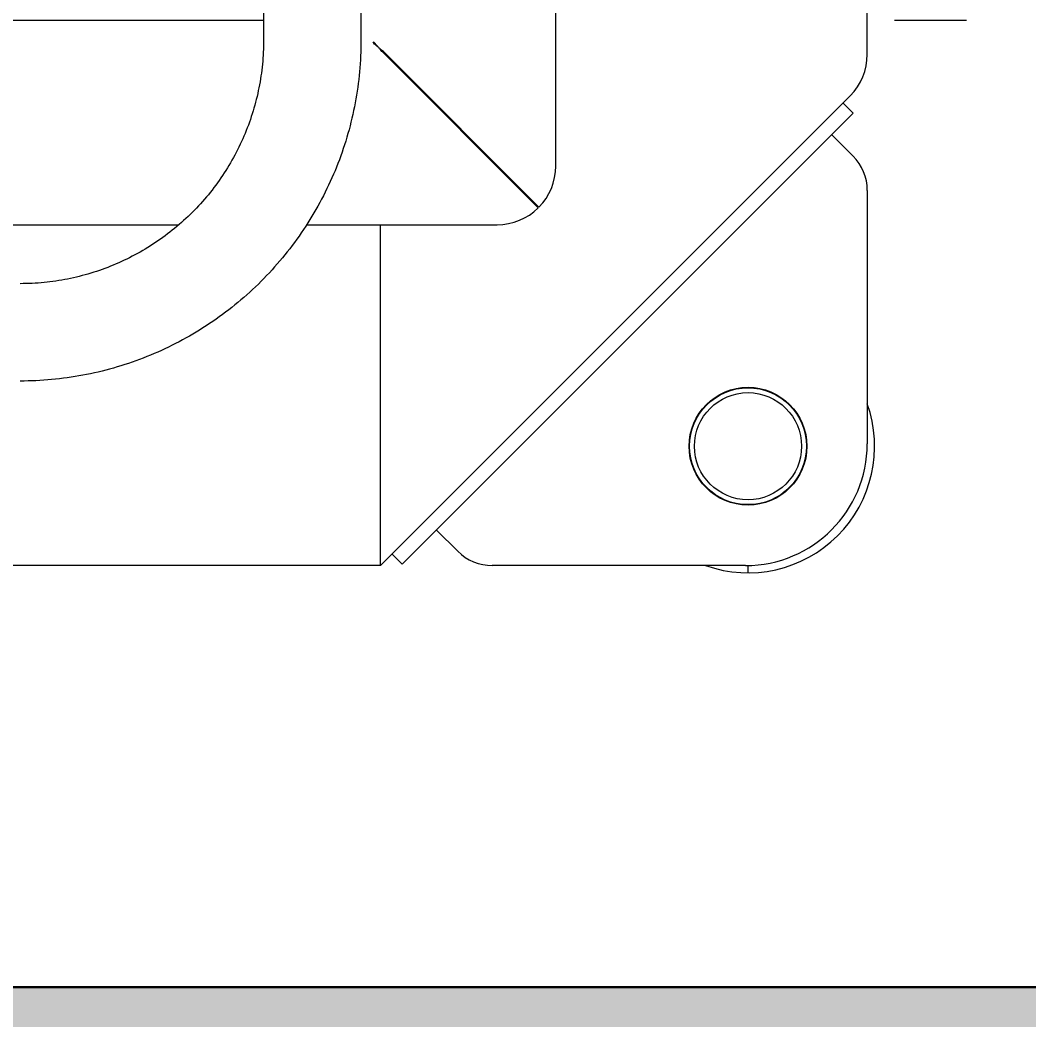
# Model space of a CAD drawing. Extents: x -5598 to 26293, y -3808 to 13850.
# Drawn here: x -627.17 to -616.81, y 2199.67 to 2209.93 of the extents above; entities that cross this region are included whole.
import ezdxf

# ---------------------------------------------------------------- set-up
doc = ezdxf.new("R2010")
doc.units = 0
doc.header["$LTSCALE"] = 100
doc.header["$MEASUREMENT"] = 0
doc.linetypes.add('HIDDEN', pattern=[0.375, 0.25, -0.125])
doc.layers.add('AD', color=5, linetype='Continuous', lineweight=9)
doc.layers.add('AK', color=7, linetype='Continuous', lineweight=15)
for name, color, linetype in [('IZ', 7, 'Continuous'), ('KOLON', 7, 'Continuous'), ('OLCU DIS', 7, 'Continuous'), ('TARAMA', 7, 'Continuous')]:
    doc.layers.add(name, color=color, linetype=linetype)
for name, color, linetype, lineweight, true_color in [('MAKPA ELEKTRIK', 7, 'Continuous', 30, 0x93039a), ('MAKPA GAZ', 7, 'Continuous', 30, 0x046a38), ('MAKPA SIHHI', 7, 'Continuous', 30, 0x428a93)]:
    doc.layers.add(name, color=color, linetype=linetype, lineweight=lineweight, true_color=true_color)
doc.styles.add('MAKPA TESISAT', font='arial.ttf', dxfattribs={"height": 10})
doc.styles.add('olcu', font='romans.shx', dxfattribs={"width": 0.5})
doc.dimstyles.new('1-200', dxfattribs={"dimtxt": 40, "dimasz": 2, "dimexe": 0, "dimexo": 0, "dimgap": 10, "dimtad": 1, "dimdec": 4, "dimrnd": 0.1, "dimzin": 9, "dimdsep": 46, "dimtxsty": 'olcu', "dimblk1": 'SOL', "dimblk2": 'SAG', "dimsah": 1, "dimcen": 0, "dimse1": 1, "dimse2": 1, "dimclre": 13, "dimadec": 0, "dimazin": 0, "dimtfac": 1, "dimtdec": 4, "dimtix": 1, "dimtmove": 2, "dimatfit": 2, "dimldrblk": 'SOL', "dimfxl": 0, "dimtolj": 1, "dimarcsym": 0})
doc.dimstyles.new('MAKPA TESISAT DIM', dxfattribs={"dimscale": 0.7, "dimtxt": 12, "dimasz": 6, "dimexe": 4, "dimexo": 0, "dimgap": 8, "dimtad": 2, "dimtih": 1, "dimtoh": 1, "dimdec": 0, "dimrnd": 5, "dimzin": 0, "dimdsep": 46, "dimtxsty": 'MAKPA TESISAT', "dimblk1": 'OBLIQUE', "dimblk2": 'OBLIQUE', "dimsah": 1, "dimcen": 0, "dimdle": 3, "dimclrd": 256, "dimclre": 256, "dimclrt": 256, "dimadec": 0, "dimazin": 0, "dimtfac": 1, "dimtdec": 0, "dimtix": 1, "dimtofl": 0, "dimtmove": 2, "dimatfit": 3, "dimldrblk": 'OBLIQUE', "dimfxl": 0, "dimtvp": 7, "dimtolj": 1, "dimtzin": 0, "dimarcsym": 0})

# ---------------------------------------------------------------- blocks, each defined once
blk = doc.blocks.new('TASIYICI SISTEM (1.BODRUM KAT)')
at = {"layer": 'TARAMA'}
h = blk.add_hatch(dxfattribs=at)
h.set_pattern_fill('ANSI33', color=253, scale=100)
h.set_pattern_definition([(45, (-5880, -12320), (-17.67766952966368, 17.67766952966369), []), (45, (-5862.322330499999, -12320), (-17.67766952966368, 17.67766952966369), [12.5, -6.25])])
h.paths.add_polyline_path([(-7809.999999842956, -4714.999999974504), (-7849.999999842957, -4714.999999975669), (-7850.00000089231, -10120.00000000105), (-8479.999999241583, -10120.00000000105), (-8479.999999241583, -4715.000000002561), (-8779.999999241583, -4715.000000002561), (-8779.999999241583, -2330), (-8549.999999232386, -2330), (-8549.999999266263, -60), (-6090, -60), (-6090, 30), (-8639.999999232386, 30), (-8639.999999232386, -2260), (-8849.999999241585, -2260), (-8849.999999241585, -4785.00000000256), (-8529.999999241583, -4785.00000000256), (-8529.999999241583, -10160.0000000539), (-5890.000001159148, -10159.99999999988), (-5890, -10120.00000000105), (-7809.999999733643, -10120.00000000105)])
at = {"layer": 'IZ', "color": 8, "linetype": 'HIDDEN'}
blk.add_lwpolyline([(-7809.999999842956, -4714.999999974504), (-6489.999976581181, -4715.000000024331), (-6490.000023418819, -10120.00000002957), (-7809.999999733643, -10120.00000000105)], close=True, dxfattribs=at)
at = {"layer": 'KOLON', "color": 4, "ltscale": 5}
blk.add_lwpolyline([(-7809.999999733643, -10120.00000000105), (-5890, -10120.00000000105), (-5889.999999999986, -10159.99999999988), (-8529.999999241583, -10160.0000000539), (-8529.999999241583, -4785.00000000256), (-8849.999999241585, -4785.00000000256), (-8849.999999241585, -2260), (-8639.999999232386, -2260), (-8639.999999232386, 30), (-6090, 30)], dxfattribs=at)
blk = doc.blocks.new('SOL')
at = {"color": 0}
for p, q in [((0, 30), (0, -6.962459165720928)), ((7.581908020783771, 0), (-6.967154622002339, 0))]:
    blk.add_line(p, q, dxfattribs=at)
blk.add_circle((0, 0), 3, dxfattribs=at)
blk = doc.blocks.new('SAG')
at = {"color": 0}
for p, q in [((0, -30), (0, 6.962459165720928)), ((7.581908020783771, 0), (-6.967154622002339, 0))]:
    blk.add_line(p, q, dxfattribs=at)
blk.add_circle((0, 0), 3, dxfattribs=at)
blk = doc.blocks.new('*D332')
at = {"layer": 'OLCU DIS', "color": 0, "lineweight": -2, "transparency": 16777216}
blk.add_line((21268, -934.9999999999671), (-2967.999999241584, -934.9999999999671), dxfattribs=at)
at = {"layer": 'OLCU DIS', "color": 0, "lineweight": -2, "transparency": 16777216, "xscale": 2, "yscale": 2, "zscale": 2, "rotation": 180}
blk.add_blockref('SAG', (-2969.999999241584, -934.9999999999671), dxfattribs=at)
at = {"layer": 'OLCU DIS', "color": 0, "lineweight": -2, "transparency": 16777216, "xscale": 2, "yscale": 2, "zscale": 2}
blk.add_blockref('SOL', (21270, -934.9999999999671), dxfattribs=at)
at = {"layer": 'OLCU DIS', "color": 0, "transparency": 16777216, "insert": (9295.637683253217, -904.9999999999671), "char_height": 40, "attachment_point": 5, "style": 'olcu'}
blk.add_mtext('\\A1;24240', dxfattribs=at)
blk = doc.blocks.new('OVEN TROLLEY')
at = {"layer": 'AD'}
for p, q in [((-8.1855e-12, -5.271159668650962), (-8.1855e-12, -7.572846326779086)), ((-0.2800329870042333, -5.62267293840409), (-1.020120166913784, -5.622672938404207))]:
    blk.add_line(p, q, dxfattribs=at)
at = {"layer": 'AK'}
for p, q in [((1.225144318110777, 0.0231241529457975), (1.225144318110777, -0.0231241529459112)), ((0.1439509397291658, -4.666494286351281), (4.776046002566545, -0.0343992234788857)), ((0.1757566348337605, -4.846845617180179), (5.000589053534441, -0.0220131984563068)), ((1.250147263383495, -0.021881148533339), (3.85213991261935, -0.021881148533339)), ((4.882124515533178, -0.1404777364455185), (4.776046002566545, -0.0343992234788857)), ((5.000589053534441, -0.0220131984563068), (5.000589053534441, -3.522425535938281)), ((5.000589053534441, -0.0220131984563068), (47.1979737024461, -0.0220131984561931)), ((4.205734955628031, -0.1683450108743045), (4.423917585463641, -0.3865276407334477)), ((1.225144318110777, -0.6419541911805027), (1.225144318110777, -0.6469547802232684)), ((-8.1855e-12, -3.874021061265466), (-8.1855e-12, -1.272028411913197)), ((5.758446591991287, -3.522425535938281), (3.800447680688193, -3.522425535938281)), ((22.9951226833449, -3.522425535938281), (7.070178521358228, -3.522425535938281)), ((3.372612412044873, -3.701732854626583), (4.97058551921873, -5.299705961684253)), ((3.379684312854806, -3.694660953723313), (4.977657420005472, -5.292634060874203)), ((3.200376994259386, -4.122496222343784), (3.200376994259386, -12.34222436201526)), ((0.3646464922035193, -4.445798733981746), (0.1464638623560859, -4.227616104146022)), ((0.2500294526726066, -4.772572799318027), (0.1439509397291658, -4.666494286351281)), ((5.000589053534441, -5.319619633315597), (5.000589053534441, -5.325207506690617)), ((5.200612615669339, -14.9173121060594), (5.200612615669339, -5.416554677847329)), ((6.200730426380233, -14.9173121060594), (6.200730426380233, -5.416554677847329)), ((22.9951226833449, -5.62267293840409), (6.200730426380233, -5.62267293840409))]:
    blk.add_line(p, q, dxfattribs=at)
for radius in [0.6050712754774327, 0.6000706864239002, 0.5500647958885753]:
    blk.add_circle((1.225144318110777, -1.247025466652073), radius, dxfattribs=at)
for centre, radius, start, end in [((1.225144318110777, -1.247025466652073), 1.300153153918446, 70.45302855977904, 199.546971439065), ((1.250147263383495, -1.272028411913197), 1.250147263383124, 90, 180), ((3.852139912618895, -0.5219400538712762), 0.5000589053532501, 44.99999999947031, 90), ((3.800447680688193, -4.122496222343671), 0.6000706864239002, 90, 134.5225296443298), ((3.800447680688193, -4.122496222343671), 0.6000706864239002, 135.4774703556609, 180), ((0.5000589053647673, -3.874021061265466), 0.5000589053532501, 180, 224.9999999994703), ((0.6000706864206224, -5.271159668650962), 0.6000706864239002, 135.0000000005296, 180)]:
    blk.add_arc(centre, radius, start, end, dxfattribs=at)
for points, start_tangent, end_tangent in [([(1.225144318110777, 0.0531276872729905, -73.05216940189051), (1.225144318110777, 0.0529848340781882, -73.05071247264387), (1.225144318110777, 0.0528419809998013, -73.04925554339722), (1.225144318110777, 0.0527705543324828, -73.04852707871137), (1.225144318110777, 0.0526991277816933, -73.04779861415058), (1.225144318110777, 0.052663414448034, -73.04743438174516), (1.225144318110777, 0.0526277012540959, -73.04707014946473), (1.225144318110777, 0.0525919879205503, -73.04670591718433), (1.225144318110777, 0.0525741313235813, -73.04652380098163), (1.225144318110777, 0.0525562745867774, -73.04634168477894), (1.225144318110777, 0.0525033848475687, -73.04616650539333), (1.225144318110777, 0.0524504949920584, -73.04599132600775), (1.225144318110777, 0.0523447155369468, -73.04564096723662), (1.225144318110777, 0.0522389359655335, -73.04529060834044), (1.225144318110777, 0.0521331563708145, -73.04494024956931), (1.225144318110777, 0.0519215972046823, -73.044239531902), (1.225144318110777, 0.0517100381548517, -73.04353881423465), (1.225144318110777, 0.0514984789886057, -73.04283809669235), (1.225144318110777, 0.0512869198224735, -73.04213737902505), (1.225144318110777, 0.0511811403673619, -73.04178702025388), (1.225144318110777, 0.0510753607493371, -73.04143666135772), (1.225144318110777, 0.0509695811779238, -73.04108630258655), (1.225144318110777, 0.0509166913222998, -73.04091112320098), (1.225144318110777, 0.0508638016065106, -73.04073594369041), (1.225144318110777, 0.0507778932224028, -73.04057437365795), (1.225144318110777, 0.0506919848617145, -73.0404128035005), (1.225144318110777, 0.0505201681166909, -73.0400896631856), (1.225144318110777, 0.0503483513952006, -73.0397665229957), (1.225144318110777, 0.0501765346270986, -73.0394433826808), (1.225144318110777, 0.0498329012771137, -73.03879710217602), (1.225144318110777, 0.0494892678107135, -73.0381508216712), (1.225144318110777, 0.0491456343210075, -73.03750454116641), (1.225144318110777, 0.0488020008313015, -73.03685826053662), (1.225144318110777, 0.0486301841096975, -73.03653512034674), (1.225144318110777, 0.0484583674813166, -73.03621198003181), (1.225144318110777, 0.0482865507597126, -73.03588883984193), (1.225144318110777, 0.0482006423990242, -73.03572726968449), (1.225144318110777, 0.0481147340149164, -73.03556569952704), (1.225144318110777, 0.0479967689956311, -73.03542157454955), (1.225144318110777, 0.0478788040927611, -73.03527744944708), (1.225144318110777, 0.0476428741706059, -73.03498919949214), (1.225144318110777, 0.0474069442716427, -73.03470094953724), (1.225144318110777, 0.0471710143494875, -73.03441269945726), (1.225144318110777, 0.0466991545050632, -73.03383619942238), (1.225144318110777, 0.0462272948003602, -73.03325969938753), (1.225144318110777, 0.0457554349559359, -73.03268319935266), (1.225144318110777, 0.0452835751348175, -73.03210669931778), (1.225144318110777, 0.0450476452126623, -73.03181844936283), (1.225144318110777, 0.0448117153136991, -73.0315301992829), (1.225144318110777, 0.0445757853915438, -73.03124194932795), (1.225144318110777, 0.0444578204885602, -73.03109782435052), (1.225144318110777, 0.0443398554692749, -73.03095369924802), (1.225144318110777, 0.0441984534379572, -73.03083755031605), (1.225144318110777, 0.0440570512669183, -73.03072140125904), (1.225144318110777, 0.0437742470880949, -73.03048910327009), (1.225144318110777, 0.0434914427926287, -73.0302568051561), (1.225144318110777, 0.0432086385902721, -73.03002450716714), (1.225144318110777, 0.0426430300926768, -73.02955991106418), (1.225144318110777, 0.0420774215949678, -73.02909531508627), (1.225144318110777, 0.0415118130972587, -73.02863071898332), (1.225144318110777, 0.0409462045761302, -73.02816612288038), (1.225144318110777, 0.0406634002806641, -73.0279338248914), (1.225144318110777, 0.0403805960784212, -73.02770152690243), (1.225144318110777, 0.040097791782955, -73.02746922878845), (1.225144318110777, 0.0399563896120299, -73.02735307985645), (1.225144318110777, 0.0398149875807121, -73.02723693079949), (1.225144318110777, 0.0396537183202099, -73.02715045898837), (1.225144318110777, 0.0394924489664845, -73.02706398717727), (1.225144318110777, 0.0391699104686723, -73.02689104355505), (1.225144318110777, 0.0388473719707463, -73.02671809980782), (1.225144318110777, 0.038524833356405, -73.02654515618563), (1.225144318110777, 0.0378797562443651, -73.0261992689412), (1.225144318110777, 0.0372346792487406, -73.02585338157176), (1.225144318110777, 0.0365896021364733, -73.02550749432736), (1.225144318110777, 0.0359445250244335, -73.02516160708294), (1.225144318110777, 0.0356219865498133, -73.0249886633357), (1.225144318110777, 0.0352994479121662, -73.02481571971349), (1.225144318110777, 0.034976909414354, -73.0246427760913), (1.225144318110777, 0.0348156401771576, -73.02455630428018), (1.225144318110777, 0.0346543708001264, -73.02446983246908), (1.225144318110777, 0.0344793771741934, -73.02441633141682), (1.225144318110777, 0.0343043834552646, -73.02436283048958), (1.225144318110777, 0.0339543959707953, -73.02425582863509), (1.225144318110777, 0.0336044085095182, -73.0241488267806), (1.225144318110777, 0.0332544211414643, -73.02404182480112), (1.225144318110777, 0.0325544461957179, -73.02382782096716), (1.225144318110777, 0.0318544713663869, -73.02361381725821), (1.225144318110777, 0.0311544963973347, -73.02339981342423), (1.225144318110777, 0.0304545215680037, -73.02318580959026), (1.225144318110777, 0.0301045341068402, -73.02307880773577), (1.225144318110777, 0.0297545466222573, -73.02297180588128), (1.225144318110777, 0.0294045591377881, -73.0228648039018), (1.225144318110777, 0.0292295655119688, -73.02281130297456), (1.225144318110777, 0.02905457179304, -73.0227578020473), (1.225144318110777, 0.0288692460744642, -73.0227393041183), (1.225144318110777, 0.0286839204957232, -73.02272080606431), (1.225144318110777, 0.0283132692217123, -73.0226838102063), (1.225144318110777, 0.0279426179243956, -73.02264681434832), (1.225144318110777, 0.0275719667668, -73.0226098183653), (1.225144318110777, 0.026830664195586, -73.02253582664933), (1.225144318110777, 0.0260893617407874, -73.02246183480831), (1.225144318110777, 0.0246067567145474, -73.02231385112631), (1.225144318110777, 0.0231241516885348, -73.02216586756931)], (0, -0.0036566102, 0.0372929954), (1e-16, -0.0379502177, 0.0037879345)), ([(5.200612615669339, -5.416554677847329), (5.215544662744378, -5.093588937737536), (5.260213417214345, -4.773378572345222), (5.334237826165008, -4.458655373600777), (5.436986342995623, -4.152104553871367), (5.567582450927147, -3.856341322383286), (5.724911935351428, -3.573889164940962), (5.907632629879572, -3.307157748949291), (6.114185615935183, -3.058422836766111), (6.342808725374197, -2.829806533234658), (6.591551456860088, -2.623259353253502), (6.858291597877723, -2.440543560416017), (7.140753503997075, -2.283218013460326), (7.436527179196672, -2.152625069033774), (7.743089310491087, -2.049878877622512), (8.057824232525945, -1.975856118195224), (8.378046834356155, -1.93118831472236), (8.701024953151318, -1.916256584587926)], (-7.8e-15, 4.3965935156), (4.3965935156, 7.8e-15)), ([(6.200730426380233, -5.416554677847329), (6.212770169499887, -5.171492719079878), (6.248773436577721, -4.92879092668886), (6.308393439991505, -4.690786792186599), (6.391055983879141, -4.459772351791571), (6.4959648456811, -4.237972607871029), (6.622109712780457, -4.027523427864022), (6.768275531524522, -3.830451755819352), (6.933054735736278, -3.648655248770977), (7.114860161094838, -3.483884864195712), (7.311941090089931, -3.33772717331294), (7.522399287150616, -3.211589841602743), (7.744208141408308, -3.106687431817364), (7.975231339704803, -3.024030234164001), (8.213244218999987, -2.96441415509912), (8.455954518999533, -2.928413320181332), (8.701024911405057, -2.916374395287107)], (-5.3e-15, 3.140259379399997), (3.140259380099998, 5.25000055e-08)), ([(4.97058551921873, -5.299705961684253), (5.007107635393368, -5.330758331797597), (5.018302534873328, -5.340335600462251)], (0.0382254135000001, -0.0324336828999999), (0.0380563159000001, -0.0326320898999999)), ([(4.977657420005472, -5.292634060874203), (5.008709790014106, -5.329156177083519), (5.018287058806888, -5.340351076528918)], (0.0324336829000001, -0.0382254134999999), (0.0326320899000001, -0.0380563159)), ([(5.018287058806888, -5.340351076528918), (5.039762037728451, -5.365230615145947), (5.070814407864872, -5.400412369321543)], (0.0415462978000001, -0.0484522762999999), (0.0426366733000001, -0.0474954217999999)), ([(5.018302534873328, -5.340335600462251), (5.043182073490697, -5.361810579535131), (5.078363827537942, -5.392862949531944)], (0.0484522763000001, -0.0415462977999999), (0.0474954218000001, -0.0426366732999999))]:
    blk.add_spline(points, degree=3, dxfattribs=dict(at, start_tangent=start_tangent, end_tangent=end_tangent))
blk = doc.blocks.new('_OBLIQUE')
at = {"color": 0, "linetype": 'ByBlock', "lineweight": -2}
blk.add_line((-0.5, -0.5), (0.5, 0.5), dxfattribs=at)
blk = doc.blocks.new('*D994')
at = {"layer": 'MAKPA SIHHI', "lineweight": -2, "transparency": 16777216}
for p, q in [((-609.9999999999998, 2199.999999998956), (-609.9999999999998, 2108.561184298831)), ((-778.2564595205159, 2199.336191353317), (-778.2564595205159, 2108.561184298831)), ((-607.8999999999997, 2111.361184298831), (-780.356459520516, 2111.361184298831))]:
    blk.add_line(p, q, dxfattribs=at)
at = {"layer": 'MAKPA SIHHI', "lineweight": -2, "transparency": 16777216, "xscale": 4.199999999999998, "yscale": 4.199999999999998, "zscale": 4.199999999999998, "rotation": 180}
blk.add_blockref('_OBLIQUE', (-778.2564595205159, 2111.361184298831), dxfattribs=at)
at = {"layer": 'MAKPA SIHHI', "lineweight": -2, "transparency": 16777216, "xscale": 4.199999999999998, "yscale": 4.199999999999998, "zscale": 4.199999999999998}
blk.add_blockref('_OBLIQUE', (-609.9999999999998, 2111.361184298831), dxfattribs=at)
at = {"layer": 'MAKPA SIHHI', "transparency": 16777216, "insert": (-694.1282297602579, 2100.655454421614), "char_height": 10, "attachment_point": 5, "style": 'MAKPA TESISAT'}
blk.add_mtext('\\A1;170', dxfattribs=at)
blk = doc.blocks.new('*D1005')
at = {"layer": 'MAKPA SIHHI', "lineweight": -2, "transparency": 16777216}
for p, q in [((-749.7533808635154, 2197.232070836355), (-749.7533808635153, 2517.767929162604)), ((-610.0000000024922, 2515.667929162604), (-752.5533808635154, 2515.667929162604)), ((-609.9999999999998, 2199.332070836355), (-752.5533808635154, 2199.332070836355))]:
    blk.add_line(p, q, dxfattribs=at)
at = {"layer": 'MAKPA SIHHI', "lineweight": -2, "transparency": 16777216, "xscale": 4.199999999999998, "yscale": 4.199999999999998, "zscale": 4.199999999999998}
for p, rotation in [((-749.7533808635153, 2515.667929162604), 90), ((-749.7533808635154, 2199.332070836355), 270)]:
    blk.add_blockref('_OBLIQUE', p, dxfattribs=dict(at, rotation=rotation))
at = {"layer": 'MAKPA SIHHI', "transparency": 16777216, "insert": (-766.4345541240889, 2357.49999999948), "char_height": 10, "attachment_point": 5, "style": 'MAKPA TESISAT'}
blk.add_mtext('\\A1;315', dxfattribs=at)
blk = doc.blocks.new('*D770')
at = {"layer": 'MAKPA ELEKTRIK', "lineweight": -2, "transparency": 16777216}
for p, q in [((-689.5784831843553, 2197.232070836355), (-689.5784831843553, 2722.767929162604)), ((-610.0000000025401, 2720.667929162604), (-692.3784831843553, 2720.667929162604)), ((-609.9999999999998, 2199.332070836355), (-692.3784831843553, 2199.332070836355))]:
    blk.add_line(p, q, dxfattribs=at)
at = {"layer": 'MAKPA ELEKTRIK', "lineweight": -2, "transparency": 16777216, "xscale": 4.199999999999998, "yscale": 4.199999999999998, "zscale": 4.199999999999998}
for p, rotation in [((-689.5784831843553, 2720.667929162604), 90), ((-689.5784831843553, 2199.332070836355), 270)]:
    blk.add_blockref('_OBLIQUE', p, dxfattribs=dict(at, rotation=rotation))
at = {"layer": 'MAKPA ELEKTRIK', "transparency": 16777216, "insert": (-706.2084968269203, 2459.999999999479), "char_height": 10, "attachment_point": 5, "style": 'MAKPA TESISAT'}
blk.add_mtext('\\A1;520', dxfattribs=at)
blk = doc.blocks.new('*D1068')
at = {"layer": 'MAKPA GAZ', "lineweight": -2, "transparency": 16777216}
for p, q in [((-762.5317205052996, 2199.332070836351), (-762.5317205052996, 2392.035892867825)), ((-609.9999999999998, 2189.999999998954), (-609.9999999999998, 2392.035892867825)), ((-607.8999999999997, 2389.235892867825), (-764.6317205052999, 2389.235892867825))]:
    blk.add_line(p, q, dxfattribs=at)
at = {"layer": 'MAKPA GAZ', "lineweight": -2, "transparency": 16777216, "xscale": 4.199999999999998, "yscale": 4.199999999999998, "zscale": 4.199999999999998, "rotation": 180}
blk.add_blockref('_OBLIQUE', (-762.5317205052996, 2389.235892867825), dxfattribs=at)
at = {"layer": 'MAKPA GAZ', "lineweight": -2, "transparency": 16777216, "xscale": 4.199999999999998, "yscale": 4.199999999999998, "zscale": 4.199999999999998}
blk.add_blockref('_OBLIQUE', (-609.9999999999998, 2389.235892867825), dxfattribs=at)
at = {"layer": 'MAKPA GAZ', "transparency": 16777216, "insert": (-686.2658602526498, 2399.941622745041), "char_height": 10, "attachment_point": 5, "style": 'MAKPA TESISAT'}
blk.add_mtext('\\A1;155', dxfattribs=at)

msp = doc.modelspace()

# ---------------------------------------------------------------- block references
at = {"layer": 'AK', "rotation": 180}
msp.add_blockref('OVEN TROLLEY', (-618.4705610021398, 2204.310057637898), dxfattribs=at)
at = {"layer": 'KOLON'}
msp.add_blockref('TASIYICI SISTEM (1.BODRUM KAT)', (5880, 12320), dxfattribs=at)

# ---------------------------------------------------------------- dimensions: what is measured, and where the dimension line sits
at = {"layer": 'MAKPA ELEKTRIK'}
dim = msp.add_linear_dim(base=(-689.5784831843553, 2720.667929162604), p1=(-609.9999999999998, 2199.332070836355), p2=(-610.0000000025401, 2720.667929162604), angle=90, dimstyle='MAKPA TESISAT DIM', override={"dimfxl": 0}, dxfattribs=at)
dim.commit()
dim.dimension.update_dxf_attribs({"geometry": '*D770', "text_midpoint": (-706.2084968269203, 2459.999999999479)})
at = {"layer": 'MAKPA GAZ'}
dim = msp.add_linear_dim(base=(-762.5317205052996, 2389.235892867825), p1=(-609.9999999999998, 2189.999999998954), p2=(-762.5317205052996, 2199.332070836351), dimstyle='MAKPA TESISAT DIM', override={"dimfxl": 0}, dxfattribs=at)
dim.commit()
dim.dimension.update_dxf_attribs({"geometry": '*D1068', "text_midpoint": (-686.2658602526498, 2399.941622745041)})
at = {"layer": 'MAKPA SIHHI'}
dim = msp.add_linear_dim(base=(-749.7533808635153, 2515.667929162604), p1=(-609.9999999999998, 2199.332070836355), p2=(-610.0000000024922, 2515.667929162604), angle=90, dimstyle='MAKPA TESISAT DIM', override={"dimfxl": 0}, dxfattribs=at)
dim.commit()
dim.dimension.update_dxf_attribs({"geometry": '*D1005', "text_midpoint": (-766.4345541240889, 2357.49999999948)})
dim = msp.add_linear_dim(base=(-778.2564595205159, 2111.361184298831), p1=(-609.9999999999998, 2199.999999998956), p2=(-778.2564595205159, 2199.336191353317), dimstyle='MAKPA TESISAT DIM', override={"dimfxl": 0}, dxfattribs=at)
dim.commit()
dim.dimension.update_dxf_attribs({"geometry": '*D994', "text_midpoint": (-694.1282297602579, 2100.655454421614)})
at = {"layer": 'OLCU DIS', "color": 7}
dim = msp.add_linear_dim(base=(-2969.999999241584, -934.9999999999671), p1=(21270, -634.9999999999673), p2=(-2969.999999241583, 7534.999999997421), dimstyle='1-200', dxfattribs=at)
dim.commit()
dim.dimension.update_dxf_attribs({"geometry": '*D332', "text_midpoint": (9295.637683253217, -904.9999999999671), "dimtype": 160})

doc.saveas('drawing.dxf')
